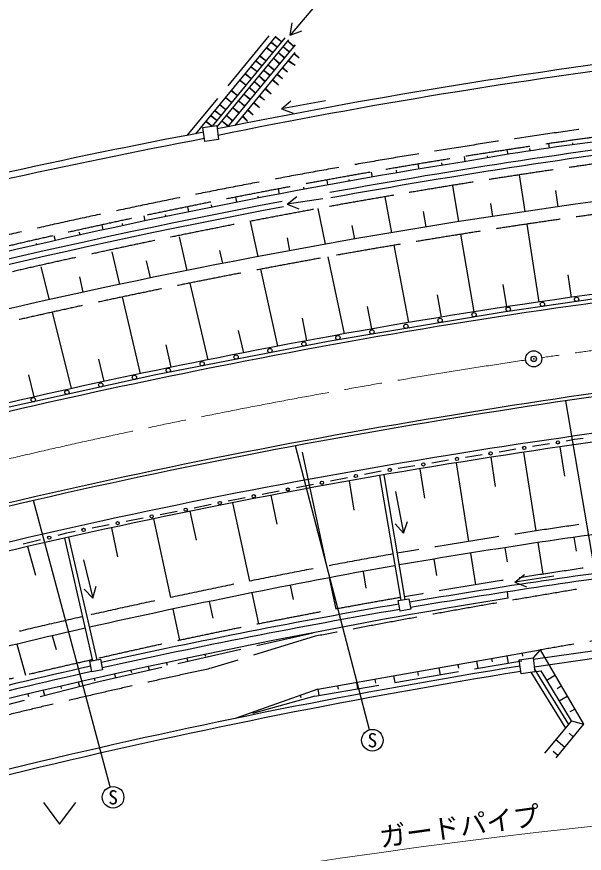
# Model space of a CAD drawing. Units: millimetres, scale not verified. Extents: x 40000 to 680000, y 20000 to 380000.
# Drawn here: x 117564 to 170139, y 243522 to 320992 of the extents above; entities that cross this region are included whole.
import ezdxf
from ezdxf.enums import TextEntityAlignment as Align

# ---------------------------------------------------------------- set-up
doc = ezdxf.new("R2010")
doc.units = ezdxf.units.MM
doc.header["$LTSCALE"] = 1000
doc.header["$PDMODE"] = 32
doc.header["$PDSIZE"] = 500
doc.linetypes.add('CHAIN', pattern=[18.5, 12, -1.5, 3.5, -1.5])
doc.linetypes.add('DASHED', pattern=[7.5, 6, -1.5])
for name, color, linetype, lineweight in [('M-BGD', 7, 'Continuous', 25), ('M-BGD-EXST', 7, 'Continuous', 25), ('M-BMK', 2, 'CHAIN', 13), ('M-BMK-SRVR', 3, 'Continuous', 25), ('M-STR-HTXT', 7, 'Continuous', 13)]:
    doc.layers.add(name, color=color, linetype=linetype, lineweight=lineweight)
doc.layers.add('M-OTRS', color=6, linetype='Continuous')
doc.styles.add('ＭＳ ゴシック', font='')
doc.styles.get('ＭＳ ゴシック').set_extended_font_data('MS Gothic')

msp = doc.modelspace()

# ---------------------------------------------------------------- linework, layer by layer
at = {"layer": 'M-BGD', "linetype": 'DASHED'}
for p, q in [((140926, 319216), (133336, 310007)), ((125169, 259436), (145015, 263950)), ((145223, 263617), (135579, 260650)), ((165408, 261493), (173559, 262653)), ((165505, 260800), (173657, 261960)), ((145192, 258086), (164358, 261332)), ((83375, 248833), (125169, 259436)), ((145192, 258086), (137800, 256007))]:
    msp.add_line(p, q, dxfattribs=at)
at = {"layer": 'M-BGD'}
for p, q in [((141573, 319195), (134123, 310157)), ((142415, 319031), (135672, 310851)), ((142743, 318846), (136106, 310794)), ((141135, 318597), (141675, 318194)), ((141145, 318609), (141675, 318194)), ((141155, 318621), (141675, 318194)), ((141562, 319102), (141582, 319125)), ((141562, 319102), (142102, 318699)), ((141572, 319114), (142102, 318699)), ((141582, 319125), (142102, 318699)), ((143206, 318261), (142713, 318684)), ((143195, 318247), (142713, 318684)), ((143217, 318274), (142713, 318684)), ((143359, 318395), (137098, 310798)), ((143318, 317676), (137758, 310931)), ((140706, 318114), (141246, 317711)), ((140716, 318126), (141246, 317711)), ((140726, 318137), (141246, 317711)), ((142777, 317740), (142285, 318163)), ((142766, 317727), (142285, 318163)), ((142788, 317754), (142285, 318163)), ((139739, 316873), (140278, 316470)), ((139749, 316885), (140278, 316470)), ((139759, 316896), (140278, 316470)), ((140095, 317338), (140634, 316935)), ((140105, 317350), (140634, 316935)), ((140115, 317362), (140634, 316935)), ((141892, 316655), (141399, 317078)), ((141881, 316641), (141399, 317078)), ((141903, 316668), (141399, 317078)), ((142330, 317202), (141837, 317625)), ((142319, 317188), (141837, 317625)), ((142341, 317216), (141837, 317625)), ((142752, 316892), (142779, 316929)), ((142752, 316892), (143345, 316508)), ((142766, 316911), (143345, 316508)), ((142779, 316929), (143345, 316508)), ((143269, 317566), (143298, 317597)), ((143269, 317566), (143735, 317183)), ((143283, 317581), (143735, 317183)), ((143298, 317597), (143735, 317183)), ((139264, 316343), (139804, 315941)), ((139274, 316355), (139804, 315941)), ((139284, 316367), (139804, 315941)), ((141390, 316061), (140898, 316484)), ((141379, 316048), (140898, 316484)), ((141401, 316075), (140898, 316484)), ((142205, 316235), (142233, 316266)), ((142205, 316235), (142650, 315877)), ((142219, 316251), (142650, 315877)), ((142233, 316266), (142650, 315877)), ((138753, 315686), (139293, 315283)), ((138763, 315698), (139293, 315283)), ((138773, 315710), (139293, 315283)), ((140533, 315021), (140040, 315444)), ((140522, 315007), (140040, 315444)), ((140543, 315035), (140040, 315444)), ((140989, 315569), (140496, 315992)), ((140978, 315555), (140496, 315992)), ((141000, 315582), (140496, 315992)), ((141697, 315637), (141724, 315669)), ((141697, 315637), (142183, 315283)), ((141710, 315653), (142183, 315283)), ((141724, 315669), (142183, 315283)), ((138251, 315084), (138791, 314681)), ((138261, 315096), (138791, 314681)), ((138271, 315108), (138791, 314681)), ((140104, 314501), (139611, 314924)), ((140093, 314487), (139611, 314924)), ((140115, 314515), (139611, 314924)), ((141284, 315106), (141310, 315135)), ((141284, 315106), (141806, 314694)), ((141297, 315121), (141806, 314694)), ((141310, 315135), (141806, 314694)), ((137457, 314135), (137997, 313732)), ((137467, 314147), (137997, 313732)), ((137477, 314159), (137997, 313732)), ((139164, 313351), (138671, 313774)), ((139153, 313338), (138671, 313774)), ((139175, 313365), (138671, 313774)), ((139638, 313944), (139146, 314367)), ((139627, 313931), (139146, 314367)), ((139649, 313958), (139146, 314367)), ((140596, 314297), (140632, 314342)), ((140596, 314297), (141148, 313847)), ((140614, 314320), (141148, 313847)), ((140632, 314342), (141148, 313847)), ((136928, 313478), (137468, 313075)), ((136938, 313490), (137468, 313075)), ((136948, 313502), (137468, 313075)), ((138662, 312731), (138169, 313154)), ((138651, 312717), (138169, 313154)), ((138673, 312744), (138169, 313154)), ((139544, 313019), (139571, 313050)), ((139544, 313019), (140046, 312587)), ((139558, 313034), (140046, 312587)), ((139571, 313050), (140046, 312587)), ((140045, 313638), (140072, 313680)), ((140045, 313638), (140531, 313285)), ((140059, 313659), (140531, 313285)), ((140072, 313680), (140531, 313285)), ((135924, 312274), (136464, 311871)), ((135934, 312285), (136464, 311871)), ((135944, 312297), (136464, 311871)), ((136371, 312830), (136911, 312427)), ((136381, 312842), (136911, 312427)), ((136391, 312854), (136911, 312427)), ((138114, 312110), (137622, 312533)), ((138103, 312096), (137622, 312533)), ((138125, 312124), (137622, 312533)), ((138985, 312342), (139007, 312367)), ((138985, 312342), (139472, 311903)), ((138996, 312354), (139472, 311903)), ((139007, 312367), (139472, 311903)), ((135559, 311817), (136099, 311414)), ((135569, 311829), (136099, 311414)), ((135579, 311841), (136099, 311414)), ((137534, 311390), (137030, 311799)), ((137523, 311376), (137030, 311799)), ((137512, 311363), (137030, 311799)), ((138503, 311711), (138527, 311750)), ((138503, 311711), (138954, 311299)), ((138515, 311730), (138954, 311299)), ((138527, 311750), (138954, 311299)), ((135094, 311297), (135634, 310894)), ((135104, 311309), (135634, 310894)), ((135114, 311321), (135634, 310894)), ((136090, 310909), (136271, 309622)), ((137111, 310860), (136618, 311283)), ((137100, 310846), (136618, 311283)), ((137122, 310874), (136618, 311283)), ((137534, 311390), (137512, 311363)), ((136271, 309622), (134984, 309441)), ((166836, 309238), (166899, 308835)), ((169057, 309308), (169082, 309144)), ((162977, 308663), (163043, 308244)), ((165069, 308791), (165104, 308567)), ((159009, 308045), (159083, 307576)), ((161132, 308117), (161161, 307934)), ((154729, 307348), (154803, 306877)), ((156911, 307470), (156949, 307231)), ((150409, 306612), (150483, 306140)), ((152716, 306771), (152754, 306531)), ((164116, 306345), (164638, 302950)), ((146277, 305878), (146352, 305405)), ((148314, 305916), (148338, 305762)), ((157922, 305372), (158490, 302008)), ((141782, 305044), (141871, 304573)), ((144119, 305217), (144159, 305002)), ((167464, 304901), (167684, 303393)), ((137826, 304282), (137915, 303810)), ((139898, 304388), (139933, 304203)), ((151657, 304322), (152286, 300994)), ((161458, 303700), (161643, 302499)), ((133374, 303390), (133463, 302918)), ((135573, 303585), (135617, 303354)), ((145442, 303218), (146143, 299926)), ((155222, 302961), (155464, 301522)), ((129328, 302549), (129417, 302077)), ((131326, 302679), (131363, 302485)), ((125445, 301715), (125534, 301242)), ((127338, 301850), (127378, 301641)), ((139183, 302041), (139901, 298775)), ((148615, 301668), (148854, 300405)), ((164817, 301786), (165925, 294572)), ((120992, 300725), (121116, 300259)), ((123337, 301035), (123407, 300773)), ((132608, 300599), (133332, 297492)), ((158687, 300841), (159899, 293654)), ((119375, 300025), (119416, 299871)), ((142610, 300513), (142834, 299324)), ((152507, 299825), (153859, 292667)), ((126372, 299213), (127071, 296200)), ((136350, 299352), (136631, 298145)), ((129559, 298382), (129928, 296798)), ((146391, 298759), (147907, 291629)), ((119812, 297827), (120569, 294787)), ((140158, 297608), (141725, 290482)), ((123369, 296903), (123701, 295477)), ((168608, 297087), (168913, 295003)), ((133604, 296328), (135260, 289218)), ((162609, 296208), (162929, 294124)), ((156523, 295250), (156874, 293168)), ((127341, 295037), (128991, 287932)), ((120857, 293631), (122621, 286556)), ((150035, 294154), (150427, 292076)), ((144016, 293068), (144409, 290989)), ((138079, 291932), (138560, 289868)), ((131374, 290592), (131855, 288528)), ((125145, 289279), (125627, 287214)), ((118642, 287837), (119155, 285778)), ((166911, 281446), (165354, 281191)), ((169247, 281828), (168469, 281701)), ((170043, 281922), (169247, 281828)), ((144003, 280666), (146273, 270110)), ((163797, 280936), (162240, 280681)), ((164523, 280662), (165667, 273375)), ((167871, 281157), (168297, 278440)), ((157568, 279916), (156011, 279661)), ((158274, 279684), (159418, 272403)), ((160682, 280426), (159125, 280171)), ((161470, 280192), (161897, 277477)), ((151339, 278895), (150561, 278768)), ((154454, 279406), (152896, 279150)), ((154902, 279133), (155328, 276418)), ((148196, 278300), (146619, 277989)), ((150561, 278768), (149772, 278612)), ((151180, 278503), (153132, 266967)), ((151575, 278571), (153526, 267036)), ((145043, 277677), (143466, 277365)), ((148355, 278008), (148781, 275295)), ((141890, 277054), (140313, 276742)), ((141095, 276673), (141672, 273989)), ((135583, 275807), (134007, 275495)), ((138736, 276430), (137160, 276118)), ((137551, 275986), (139114, 268718)), ((132430, 275183), (130854, 274872)), ((133597, 275194), (134173, 272514)), ((129277, 274560), (127701, 274248)), ((130229, 274497), (131796, 267211)), ((126124, 273937), (124548, 273625)), ((126333, 273665), (126909, 270988)), ((122183, 273157), (121378, 272954)), ((121978, 272702), (124595, 261357)), ((122971, 273313), (122183, 273157)), ((122368, 272789), (124990, 261426)), ((169186, 272784), (169390, 271485)), ((119768, 272547), (118158, 272140)), ((118559, 271922), (119292, 269285)), ((165838, 272288), (166297, 269366)), ((159589, 271316), (160050, 268379)), ((162785, 271821), (162991, 270511)), ((156216, 270767), (156453, 269259)), ((149672, 269625), (149915, 268077)), ((146505, 269035), (147129, 266134)), ((142887, 268341), (143168, 267033)), ((139346, 267642), (139966, 264757)), ((163099, 267134), (163015, 267733)), ((135394, 266839), (135726, 265295)), ((153884, 267099), (154058, 266114)), ((132028, 266135), (132650, 263243)), ((154058, 266114), (153073, 265941)), ((120856, 263660), (121209, 262388)), ((117579, 262890), (118380, 260010)), ((135004, 261934), (135049, 261789)), ((145449, 258704), (166053, 262347)), ((164384, 262052), (164430, 261775)), ((166053, 262347), (165390, 261621)), ((166053, 262347), (170071, 255484)), ((125330, 261486), (125503, 260501)), ((131426, 261173), (131494, 260954)), ((133315, 261578), (133399, 261308)), ((160170, 261307), (160281, 260641)), ((161558, 261552), (161606, 261260)), ((162966, 261801), (163080, 261115)), ((165390, 261621), (165571, 260334)), ((125503, 260501), (124518, 260328)), ((128130, 260453), (128186, 260274)), ((129741, 260808), (129838, 260498)), ((154705, 260340), (154764, 259982)), ((156673, 260689), (156780, 260048)), ((158438, 261001), (158495, 260662)), ((165571, 260334), (164283, 260153)), ((165546, 260508), (168671, 255447)), ((165648, 260344), (166135, 260410)), ((168959, 255793), (166135, 260410)), ((124736, 259693), (124786, 259532)), ((126617, 260117), (126719, 259789)), ((150748, 259641), (150808, 259281)), ((152476, 259946), (152578, 259337)), ((165189, 260280), (168386, 255102)), ((166657, 259556), (167411, 260026)), ((121635, 258981), (121695, 258791)), ((123252, 259354), (123369, 258980)), ((147291, 259030), (147345, 258704)), ((149029, 259337), (149127, 258752)), ((167619, 258781), (168004, 259014)), ((118597, 258268), (118665, 258049)), ((119999, 258599), (120136, 258159)), ((145449, 258704), (137800, 256007)), ((143924, 257921), (143866, 258146)), ((145449, 258704), (145543, 258145)), ((167824, 257648), (168553, 258077)), ((168835, 256638), (169260, 256869)), ((168959, 255793), (166465, 252784)), ((168959, 255793), (170071, 255484)), ((170071, 255484), (167495, 252352)), ((168732, 254639), (169109, 254314)), ((167517, 254053), (168325, 253361)), ((167269, 252970), (167693, 252592))]:
    msp.add_line(p, q, dxfattribs=at)
for points in [[(134984, 309441), (134803, 310728), (136090, 310909)], [(257644, 300367), (240323, 300278), (232942, 300059), (224833, 299739), (216033, 299267), (206930, 298677), (198973, 298019), (192113, 297396), (183332, 296452), (173033, 295137), (162616, 293637), (146415, 290923), (130451, 287821), (116022, 284635), (101154, 280977), (86169, 276898), (65863, 270703)], [(153073, 265941), (152899, 266925), (153884, 267099)], [(124518, 260328), (124345, 261313), (125330, 261486)], [(164283, 260153), (164103, 261440), (165390, 261621)]]:
    msp.add_lwpolyline(points, dxfattribs=at)
for centre, radius in [((166261, 294364), 200), ((169428, 294820), 200), ((163093, 293908), 200), ((156779, 292862), 200), ((159935, 293391), 200), ((153623, 292333), 200), ((147311, 291276), 200), ((150467, 291804), 200), ((144166, 290689), 200), ((141025, 290079), 200), ((134742, 288858), 200), ((137883, 289469), 200), ((131601, 288248), 200), ((128470, 287588), 200), ((125345, 286898), 200), ((122220, 286208), 200), ((119096, 285519), 200), ((167690, 281573), 150), ((161461, 280553), 150), ((164576, 281063), 150), ((155232, 279533), 150), ((158347, 280043), 150), ((152118, 279023), 150), ((148984, 278456), 150), ((142678, 277209), 150), ((145831, 277833), 150), ((139525, 276586), 150), ((136372, 275963), 150), ((133219, 275339), 150), ((130065, 274716), 150), ((123759, 273469), 150), ((126912, 274092), 150), ((120573, 272750), 150)]:
    msp.add_circle(centre, radius, dxfattribs=at)
for centre, radius, start, end in [((247876, -239855), 561685, 97.12997, 101.47506), ((247876, -239855), 561085, 97.14317, 101.47878), ((241488, -255171), 575433, 100.67836, 108.44894), ((258003, -308217), 622969, 97.00759, 100.30547), ((205389, 44927), 266700, 95.04526, 100.01595), ((241488, -255171), 574833, 100.68116, 108.44946), ((258003, -308217), 622469, 97.00717, 100.30367), ((253267, -283371), 598404, 99.06318, 108.67079), ((255239, -309222), 618840, 96.93541, 108.08271), ((258003, -308217), 622969, 100.71588, 106.7463), ((258003, -308217), 622469, 100.71441, 106.74968), ((248853, -269817), 570449, 92.1922, 101.14827), ((248853, -269817), 569649, 92.19168, 101.14838), ((252273, -283976), 575847, 91.04073, 99.53468), ((252273, -283976), 575547, 91.04078, 99.53475), ((256979, -319976), 621235, 100.98911, 107.92918), ((256979, -319976), 620435, 100.98901, 107.92915), ((252102, -299270), 587307, 90.99277, 99.27193), ((252102, -299270), 586507, 90.99267, 99.27191), ((252607, -303131), 594799, 99.26085, 108.02764), ((252607, -303131), 594499, 99.26078, 108.02768), ((251375, -302272), 590154, 99.15534, 107.94011), ((251367, -302239), 589321, 99.15491, 107.94034), ((267354, -401270), 681165, 97.57366, 99.66572), ((270486, -387623), 668259, 100.16125, 102.63673), ((253083, -315512), 590659, 97.36504, 99.66269), ((253083, -315512), 590159, 97.36704, 99.6624), ((253083, -315512), 590659, 99.75969, 102.48578), ((244785, -249761), 523309, 98.98037, 100.99089), ((253083, -315512), 590159, 99.75949, 102.48789), ((268811, -372935), 653563, 102.81012, 105.34031), ((265671, -361285), 636770, 100.92255, 106.63553), ((264473, -358401), 627330, 99.19919, 107.49877), ((264457, -358332), 626759, 99.1997, 107.49889), ((252555, -309265), 584329, 102.66631, 105.42247), ((252555, -309265), 583829, 102.6686, 105.42283)]:
    msp.add_arc(centre, radius, start, end, dxfattribs=at)
at = {"layer": 'M-BGD', "linetype": 'DASHED'}
for centre, radius, start, end in [((252926, -282031), 597503, 96.29596, 107.67537), ((253147, -290458), 606779, 97.20322, 107.06035), ((259410, -319928), 633482, 97.00697, 108.14016), ((258059, -323438), 632138, 96.83888, 107.92599), ((267354, -401270), 682265, 97.60386, 99.66562), ((270486, -387623), 669359, 100.16033, 102.63731), ((258922, -336924), 613325, 97.63266, 99.89875), ((314248, -608508), 888353, 98.41615, 100.96842), ((242082, -246991), 521837, 99.81874, 102.96952), ((268811, -372935), 654663, 102.81042, 105.34162), ((246976, -193665), 463136, 97.81481, 100.06288), ((257881, -327973), 604305, 102.74398, 105.46492), ((300785, -503512), 781816, 102.19916, 105.06616)]:
    msp.add_arc(centre, radius, start, end, dxfattribs=at)
at = {"layer": 'M-BGD-EXST'}
for p, q in [((145143, 321954), (142886, 319296)), ((142886, 319296), (143093, 320432)), ((142886, 319296), (143973, 319684)), ((142082, 312464), (142963, 313211)), ((146163, 313206), (142082, 312464)), ((142082, 312464), (143170, 312075)), ((142608, 303623), (143511, 304342)), ((145916, 304118), (142608, 303623)), ((142608, 303623), (143682, 303200)), ((172785, 259799), (168421, 285430)), ((150258, 254958), (143403, 281252)), ((152661, 277025), (153382, 273151)), ((126232, 249670), (119127, 276190)), ((153382, 273151), (152632, 274028)), ((153382, 273151), (153767, 274240)), ((123738, 270691), (124604, 267136)), ((163712, 268630), (164613, 269353)), ((167329, 269186), (163712, 268630)), ((124604, 267136), (124928, 268244)), ((163712, 268630), (164788, 268211)), ((124604, 267136), (123806, 267971)), ((120031, 248229), (121531, 246229)), ((121531, 246229), (123031, 248229))]:
    msp.add_line(p, q, dxfattribs=at)
for centre in [(150510, 253991), (126491, 248705)]:
    msp.add_circle(centre, 1000, dxfattribs=at)
at = {"layer": 'M-BMK'}
for start, end in [(90.84749, 98.27309), (98.42038, 108.18442)]:
    msp.add_arc((250161, -288015), 583504, start, end, dxfattribs=at)
at = {"layer": 'M-BMK-SRVR'}
msp.add_circle((165457, 289308), 750, dxfattribs=at)
at = {"layer": 'M-OTRS'}
msp.add_point((165457, 289308), dxfattribs=at)
at = {"layer": 'M-STR-HTXT'}
for centre, radius, start, end in [((244282, -256683), 596471, 88.64304, 108.23136), ((237451, -370579), 620188, 83.11984, 104.77015)]:
    msp.add_arc(centre, radius, start, end, dxfattribs=at)

# ---------------------------------------------------------------- texts
at = {"layer": 'M-BGD-EXST', "style": 'ＭＳ ゴシック'}
for p in [(150510, 253991), (126491, 248705)]:
    msp.add_text('S', height=1320, dxfattribs=at).set_placement(p, align=Align.MIDDLE_CENTER)
at = {"layer": 'M-STR-HTXT', "style": 'ＭＳ ゴシック'}
msp.add_text('ガードパイプ', height=1833, rotation=7.943, dxfattribs=at).set_placement((158791, 244576), align=Align.BOTTOM_CENTER)

doc.saveas('drawing.dxf')
